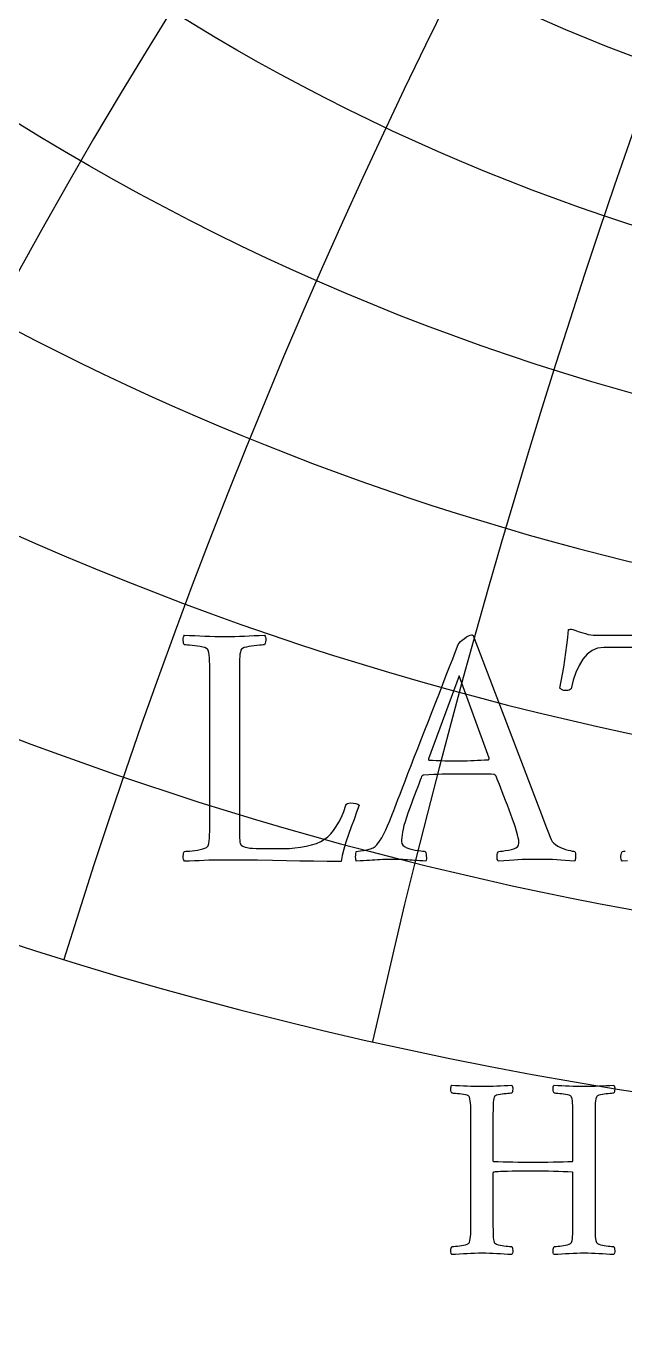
# Model space of a CAD drawing. Header units: millimetres. Extents: x -69 to 69, y -69 to 71.
# Drawn here: x -19.26 to -9.97, y -21.43 to -1.27 of the extents above; entities that cross this region are included whole.
import ezdxf

# ---------------------------------------------------------------- set-up
doc = ezdxf.new("R2010")
doc.units = ezdxf.units.MM
for name, color, linetype in [('CUT_OUTER', 1, 'Continuous'), ('ENGRAVE', 7, 'Continuous'), ('ENGRAVE_FINE', 8, 'Continuous'), ('TEXT', 5, 'Continuous')]:
    doc.layers.add(name, color=color, linetype=linetype)

msp = doc.modelspace()

# ---------------------------------------------------------------- linework, layer by layer
at = {"layer": 'CUT_OUTER'}
msp.add_arc((-0.0002, -0.0002), 69.3899, 142.382592, 87.802904, dxfattribs=at)
at = {"layer": 'ENGRAVE'}
for centre, radius in [((0, 0), 68.4), ((0, 28.424), 36.7224), ((0, 26.228), 32.1226), ((0, 24.4499), 27.9737), ((0, 0), 44.7739), ((0, 0), 29.3085)]:
    msp.add_circle(centre, radius, dxfattribs=at)
for centre, radius, start, end in [((0, 31.1576), 41.9068, 131.64088, 48.35912), ((0, 34.6003), 47.863, 158.93428, 21.06572), ((0, 39.0076), 54.8629, 178.03137, 1.96863), ((0, 44.7739), 63.3199, 193.623472, 346.376528)]:
    msp.add_arc(centre, radius, start, end, dxfattribs=at)
at = {"layer": 'ENGRAVE_FINE'}
for centre, radius, start, end in [((-359.1049, -44.7739), 364.6446, 4.150866, 17.902688), ((-359.1049, -44.7739), 364.6446, 4.150866, 17.902688), ((-173.9699, -44.7739), 185.1349, 8.354592, 35.979906), ((-173.9699, -44.7739), 185.1349, 8.354592, 35.979906), ((-109.6732, -44.7739), 126.6398, 12.666469, 54.396525), ((-109.6732, -44.7739), 126.6398, 12.666469, 54.396525), ((109.6732, -44.7739), 126.6398, 125.603475, 167.333531), ((109.6732, -44.7739), 126.6398, 125.603475, 167.333531), ((-75.4617, -44.7739), 98.5082, 17.146853, 73.284845), ((-75.4617, -44.7739), 98.5082, 17.146853, 73.284845), ((75.4617, -44.7739), 98.5082, 106.715155, 162.853147), ((75.4617, -44.7739), 98.5082, 106.715155, 162.853147), ((-53.1317, -44.7739), 82.6582, 21.864224, 92.68985), ((-53.1317, -44.7739), 82.6582, 21.864224, 92.68985), ((53.1317, -44.7739), 82.6582, 87.31015, 158.135776), ((53.1317, -44.7739), 82.6582, 87.31015, 158.135776), ((-36.5577, -44.7739), 73.1155, 26.898951, 108.68574), ((-36.5577, -44.7739), 73.1155, 26.898951, 108.68574), ((36.5577, -44.7739), 73.1155, 71.31426, 153.101049), ((36.5577, -44.7739), 73.1155, 71.31426, 153.101049), ((-23.0466, -44.7739), 67.3836, 32.348066, 118.786424), ((-23.0466, -44.7739), 67.3836, 32.348066, 118.786424), ((23.0466, -44.7739), 67.3836, 61.213576, 147.651934), ((23.0466, -44.7739), 67.3836, 61.213576, 147.651934), ((-11.165, -44.7739), 64.2967, 38.331472, 127.454375), ((-11.165, -44.7739), 64.2967, 38.331472, 127.454375), ((11.165, -44.7739), 64.2967, 52.545625, 141.668528), ((11.165, -44.7739), 64.2967, 52.545625, 141.668528), ((0, 79.5296), 106.9671, 230.287975, 309.712025)]:
    msp.add_arc(centre, radius, start, end, dxfattribs=at)
at = {"layer": 'TEXT'}
for points in [[(-9.6221, -10.8966), (-10.3017, -10.8966), (-10.3967, -10.908), (-10.4824, -10.9424), (-10.5585, -10.9997), (-10.6253, -11.08), (-10.6833, -11.1774), (-10.7332, -11.2863), (-10.775, -11.4066), (-10.8087, -11.5384), (-10.8195, -11.5502), (-10.8356, -11.5586), (-10.8572, -11.5637), (-10.8842, -11.5654), (-10.9022, -11.5667), (-10.9186, -11.5654), (-10.9332, -11.5613), (-10.9462, -11.5546), (-10.9575, -11.5468), (-10.9671, -11.5398), (-10.975, -11.5334), (-10.9813, -11.5276), (-10.9604, -11.4214), (-10.9408, -11.3132), (-10.9226, -11.203), (-10.9058, -11.0907), (-10.8899, -10.9765), (-10.8747, -10.8602), (-10.8602, -10.7419), (-10.8464, -10.6215), (-10.8323, -10.6173), (-10.8168, -10.6154), (-10.7999, -10.6159), (-10.7817, -10.6188), (-10.7638, -10.623), (-10.748, -10.6276), (-10.7342, -10.6325), (-10.7224, -10.6377), (-10.6956, -10.6486), (-10.6637, -10.6599), (-10.6268, -10.6716), (-10.5848, -10.6835), (-10.5419, -10.6942), (-10.5019, -10.7017), (-10.465, -10.7063), (-10.4311, -10.7078), (-8.3708, -10.7078)], [(-9.9353, -14.203), (-10.0158, -14.2082), (-10.0251, -14.1954), (-10.0313, -14.1786), (-10.0345, -14.1577), (-10.0347, -14.1327), (-10.0325, -14.1078), (-10.0286, -14.0869), (-10.0231, -14.07), (-10.0158, -14.0572), (-9.9963, -14.0567), (-9.97, -14.0552)]]:
    msp.add_lwpolyline(points, dxfattribs=at)
for points in [[(-15.9487, -13.5826), (-15.9487, -13.5886), (-15.9487, -13.5961), (-15.9487, -13.6048), (-15.9487, -13.6149), (-15.9487, -13.6411), (-15.9487, -13.6709), (-15.9487, -13.7044), (-15.9487, -13.7417), (-15.9484, -13.7799), (-15.9474, -13.8165), (-15.9457, -13.8514), (-15.9433, -13.8846), (-15.94, -13.9136), (-15.9352, -13.9358), (-15.9292, -13.9514), (-15.9218, -13.9601), (-15.8933, -13.9771), (-15.8618, -13.9905), (-15.8272, -14.0001), (-15.7896, -14.006), (-15.7449, -14.0095), (-15.6892, -14.012), (-15.6222, -14.0135), (-15.5442, -14.0141), (-15.2476, -14.0141), (-15.1702, -14.0119), (-15.0891, -14.0053), (-15.0043, -13.9943), (-14.9159, -13.979), (-14.8301, -13.9589), (-14.7534, -13.9338), (-14.6858, -13.9037), (-14.6273, -13.8684), (-14.5796, -13.83), (-14.5336, -13.7848), (-14.4893, -13.7329), (-14.4466, -13.6743), (-14.406, -13.6068), (-14.3677, -13.5286), (-14.3318, -13.4396), (-14.2983, -13.3399), (-14.2895, -13.3257), (-14.274, -13.3156), (-14.2518, -13.3095), (-14.2228, -13.3075), (-14.1783, -13.3095), (-14.1419, -13.3156), (-14.1136, -13.3257), (-14.0933, -13.3399), (-14.1319, -13.4494), (-14.1722, -13.5623), (-14.2142, -13.6786), (-14.2578, -13.7983), (-14.2985, -13.9153), (-14.3313, -14.0235), (-14.3564, -14.1229), (-14.3738, -14.2136), (-14.5865, -14.2129), (-14.7985, -14.2109), (-15.0099, -14.2075), (-15.2206, -14.2028), (-15.4377, -14.1981), (-15.6683, -14.1947), (-15.9123, -14.1927), (-16.1699, -14.192), (-16.2592, -14.1925), (-16.3438, -14.1941), (-16.4237, -14.1966), (-16.4989, -14.2001), (-16.5724, -14.2037), (-16.6472, -14.2062), (-16.7234, -14.2077), (-16.8009, -14.2082), (-16.8102, -14.1954), (-16.8164, -14.1786), (-16.8196, -14.1577), (-16.8198, -14.1327), (-16.8176, -14.1078), (-16.8137, -14.0869), (-16.8082, -14.07), (-16.8009, -14.0572), (-16.7814, -14.0567), (-16.7551, -14.0552), (-16.722, -14.0526), (-16.6822, -14.0491), (-16.6396, -14.0442), (-16.598, -14.0376), (-16.5574, -14.0294), (-16.5177, -14.0194), (-16.4832, -14.0083), (-16.4577, -13.9965), (-16.4414, -13.9841), (-16.4341, -13.9709), (-16.4245, -13.9362), (-16.4173, -13.8967), (-16.4124, -13.8526), (-16.4099, -13.8037), (-16.4087, -13.7515), (-16.4078, -13.6972), (-16.4073, -13.6409), (-16.4072, -13.5826), (-16.4072, -11.3335), (-16.4073, -11.275), (-16.4078, -11.2182), (-16.4087, -11.1631), (-16.4099, -11.1096), (-16.4124, -11.0596), (-16.4173, -11.0146), (-16.4245, -10.9746), (-16.4341, -10.9397), (-16.4414, -10.9246), (-16.4577, -10.9114), (-16.4832, -10.9003), (-16.5177, -10.8912), (-16.5574, -10.8836), (-16.598, -10.877), (-16.6396, -10.8715), (-16.6822, -10.8669), (-16.722, -10.8634), (-16.7551, -10.8608), (-16.7814, -10.8593), (-16.8009, -10.8588), (-16.8082, -10.846), (-16.8137, -10.8292), (-16.8176, -10.8083), (-16.8198, -10.7833), (-16.8196, -10.7584), (-16.8164, -10.7375), (-16.8102, -10.7206), (-16.8009, -10.7078), (-16.7203, -10.7107), (-16.6404, -10.7139), (-16.5612, -10.7174), (-16.4827, -10.7213), (-16.4048, -10.7248), (-16.3276, -10.7274), (-16.2511, -10.7289), (-16.1753, -10.7294), (-16.0976, -10.7289), (-16.0209, -10.7274), (-15.9452, -10.7248), (-15.8705, -10.7213), (-15.7955, -10.7174), (-15.7188, -10.7139), (-15.6404, -10.7107), (-15.5604, -10.7078), (-15.5511, -10.7206), (-15.5449, -10.7375), (-15.5417, -10.7584), (-15.5415, -10.7833), (-15.5437, -10.8083), (-15.5476, -10.8292), (-15.5531, -10.846), (-15.5604, -10.8588), (-15.5799, -10.8593), (-15.6062, -10.8608), (-15.6393, -10.8634), (-15.679, -10.8669), (-15.7215, -10.8715), (-15.7626, -10.877), (-15.8024, -10.8836), (-15.8409, -10.8912), (-15.8746, -10.9003), (-15.9002, -10.9114), (-15.9177, -10.9246), (-15.9271, -10.9397), (-15.9344, -10.9687), (-15.94, -11.0018), (-15.9438, -11.0388), (-15.946, -11.08), (-15.9472, -11.1241), (-15.948, -11.1703), (-15.9486, -11.2185), (-15.9487, -11.2687), (-15.9487, -11.2768), (-15.9487, -11.2849), (-15.9487, -11.293), (-15.9487, -11.3011), (-15.9487, -11.3092), (-15.9487, -11.3173), (-15.9487, -11.3254), (-15.9487, -11.3335)], [(-13.5702, -13.4585), (-13.567, -13.4503), (-13.5574, -13.4255), (-13.5413, -13.3842), (-13.5189, -13.3264), (-13.4911, -13.2544), (-13.4589, -13.1706), (-13.4224, -13.0751), (-13.3814, -12.9677), (-13.3367, -12.8512), (-13.289, -12.7284), (-13.2383, -12.5991), (-13.1845, -12.4634), (-13.1291, -12.3235), (-13.0733, -12.1816), (-13.0172, -12.0377), (-12.9607, -11.8917), (-12.9046, -11.7462), (-12.8495, -11.6038), (-12.7954, -11.4644), (-12.7423, -11.3281), (-12.6912, -11.1973), (-12.6432, -11.0746), (-12.5981, -10.96), (-12.5562, -10.8534), (-12.5422, -10.8312), (-12.5218, -10.8076), (-12.495, -10.7826), (-12.4618, -10.7563), (-12.4276, -10.7328), (-12.3977, -10.7159), (-12.3723, -10.7058), (-12.3512, -10.7024), (-12.3463, -10.7026), (-12.3425, -10.7031), (-12.3396, -10.7039), (-12.3377, -10.7051), (-12.3359, -10.7066), (-12.333, -10.7085), (-12.3291, -10.7107), (-12.3243, -10.7132), (-11.2509, -13.5286), (-11.198, -13.6675), (-11.1579, -13.7713), (-11.1306, -13.8401), (-11.1161, -13.8738), (-11.0994, -13.9025), (-11.0763, -13.9291), (-11.0468, -13.9537), (-11.0109, -13.9763), (-10.9718, -13.9964), (-10.9327, -14.0134), (-10.8936, -14.0274), (-10.8545, -14.0383), (-10.819, -14.0466), (-10.7905, -14.0525), (-10.7691, -14.056), (-10.7547, -14.0572), (-10.7456, -14.0725), (-10.7399, -14.0916), (-10.7375, -14.1143), (-10.7386, -14.1408), (-10.7413, -14.1663), (-10.7439, -14.186), (-10.7466, -14.2), (-10.7493, -14.2082), (-10.8255, -14.203), (-10.8977, -14.1981), (-10.9658, -14.1936), (-11.0298, -14.1893), (-11.0949, -14.1858), (-11.166, -14.1833), (-11.2432, -14.1818), (-11.3265, -14.1813), (-11.4143, -14.1818), (-11.4943, -14.1833), (-11.5666, -14.1858), (-11.6312, -14.1893), (-11.6957, -14.1936), (-11.768, -14.1981), (-11.8481, -14.203), (-11.9359, -14.2082), (-11.9452, -14.1954), (-11.9514, -14.1786), (-11.9546, -14.1577), (-11.9548, -14.1327), (-11.9523, -14.1078), (-11.9474, -14.0869), (-11.9401, -14.07), (-11.9305, -14.0572), (-11.9029, -14.056), (-11.8685, -14.0525), (-11.8274, -14.0466), (-11.7795, -14.0383), (-11.7323, -14.028), (-11.6932, -14.0161), (-11.6622, -14.0024), (-11.6393, -13.9871), (-11.6298, -13.9743), (-11.6231, -13.9574), (-11.6191, -13.9365), (-11.6177, -13.9116), (-11.6199, -13.8831), (-11.6265, -13.8462), (-11.6374, -13.8008), (-11.6528, -13.7471), (-11.6715, -13.6872), (-11.6925, -13.6237), (-11.716, -13.5564), (-11.7418, -13.4855), (-11.7687, -13.4132), (-11.7957, -13.3419), (-11.8227, -13.2716), (-11.8496, -13.2023), (-11.8754, -13.1366), (-11.8988, -13.0769), (-11.9199, -13.0233), (-11.9386, -12.9758), (-11.954, -12.9369), (-11.9649, -12.909), (-11.9715, -12.8924), (-11.9737, -12.8868), (-11.9744, -12.8861), (-11.9764, -12.8841), (-11.9797, -12.8807), (-11.9845, -12.876), (-11.9899, -12.8713), (-11.9953, -12.8679), (-12.0006, -12.8659), (-12.006, -12.8652), (-12.0488, -12.8629), (-12.0964, -12.8612), (-12.1486, -12.8602), (-12.2056, -12.8598), (-12.2639, -12.8598), (-12.3202, -12.8598), (-12.3745, -12.8598), (-12.4267, -12.8598), (-12.4402, -12.8598), (-12.4537, -12.8598), (-12.4672, -12.8598), (-12.4807, -12.8598), (-12.4938, -12.8598), (-12.5063, -12.8598), (-12.5181, -12.8598), (-12.5292, -12.8598), (-12.6071, -12.86), (-12.6789, -12.8605), (-12.7446, -12.8613), (-12.8043, -12.8625), (-12.865, -12.8644), (-12.9337, -12.8672), (-13.0106, -12.8711), (-13.0955, -12.876), (-13.0986, -12.8765), (-13.1023, -12.878), (-13.1067, -12.8806), (-13.1117, -12.8841), (-13.1164, -12.8876), (-13.1198, -12.8902), (-13.1218, -12.8917), (-13.1225, -12.8922), (-13.125, -12.8989), (-13.1326, -12.9192), (-13.1453, -12.9529), (-13.163, -13.0001), (-13.1842, -13.0565), (-13.2075, -13.118), (-13.2327, -13.1846), (-13.26, -13.2563), (-13.2875, -13.3292), (-13.3133, -13.3999), (-13.3374, -13.4681), (-13.3598, -13.534), (-13.3819, -13.5987), (-13.3996, -13.6581), (-13.4129, -13.712), (-13.4218, -13.7606), (-13.4277, -13.804), (-13.432, -13.8428), (-13.4345, -13.8769), (-13.4353, -13.9062), (-13.4301, -13.9343), (-13.4144, -13.9594), (-13.3883, -13.9815), (-13.3517, -14.0006), (-13.3096, -14.0166), (-13.2668, -14.0296), (-13.2233, -14.0395), (-13.1791, -14.0464), (-13.1389, -14.0511), (-13.107, -14.0545), (-13.0836, -14.0565), (-13.0686, -14.0572), (-13.0635, -14.0655), (-13.0591, -14.0794), (-13.0554, -14.0992), (-13.0524, -14.1246), (-13.0507, -14.1511), (-13.051, -14.1738), (-13.0534, -14.1929), (-13.0578, -14.2082), (-13.1072, -14.2055), (-13.1528, -14.2028), (-13.1948, -14.2001), (-13.2331, -14.1974), (-13.2695, -14.1947), (-13.3059, -14.192), (-13.3423, -14.1893), (-13.3787, -14.1866), (-13.418, -14.1843), (-13.463, -14.1826), (-13.5137, -14.1816), (-13.5702, -14.1813), (-13.6271, -14.1816), (-13.6794, -14.1826), (-13.7269, -14.1843), (-13.7697, -14.1866), (-13.8102, -14.1893), (-13.8506, -14.192), (-13.8911, -14.1947), (-13.9315, -14.1974), (-13.9747, -14.2001), (-14.0232, -14.2028), (-14.0772, -14.2055), (-14.1365, -14.2082), (-14.1412, -14.2), (-14.1446, -14.186), (-14.1466, -14.1663), (-14.1473, -14.1408), (-14.1466, -14.1143), (-14.1446, -14.0916), (-14.1412, -14.0725), (-14.1365, -14.0572), (-14.108, -14.0557), (-14.0711, -14.0511), (-14.0258, -14.0435), (-13.972, -14.0329), (-13.9189, -14.0189), (-13.8756, -14.0012), (-13.842, -13.9798), (-13.8183, -13.9547), (-13.7793, -13.902), (-13.7434, -13.8462), (-13.7106, -13.7874), (-13.6807, -13.7255), (-13.6526, -13.6613), (-13.6248, -13.5954), (-13.5973, -13.5278), (-13.5702, -13.4585)], [(-12.54, -11.3389), (-13.02, -12.6225), (-13.0199, -12.6232), (-13.0194, -12.6252), (-13.0185, -12.6286), (-13.0173, -12.6333), (-13.0158, -12.638), (-13.014, -12.6414), (-13.0118, -12.6434), (-13.0092, -12.6441), (-12.9555, -12.6466), (-12.8966, -12.6488), (-12.8328, -12.6507), (-12.7638, -12.6522), (-12.6959, -12.6534), (-12.6351, -12.6542), (-12.5813, -12.6547), (-12.5346, -12.6549), (-12.4741, -12.6545), (-12.4166, -12.6535), (-12.3622, -12.6518), (-12.3108, -12.6495), (-12.2597, -12.6468), (-12.2063, -12.6441), (-12.1505, -12.6414), (-12.0923, -12.6387), (-12.0874, -12.6379), (-12.0836, -12.6353), (-12.0807, -12.6311), (-12.0789, -12.6252), (-12.0777, -12.6193), (-12.0768, -12.6151), (-12.0763, -12.6126), (-12.0762, -12.6117)], [(-12.1881, -17.6978), (-12.1298, -17.6975), (-12.0723, -17.6963), (-12.0155, -17.6944), (-11.9595, -17.6918), (-11.9033, -17.6889), (-11.8457, -17.6862), (-11.787, -17.6838), (-11.7269, -17.6817), (-11.72, -17.6917), (-11.7153, -17.7054), (-11.7129, -17.723), (-11.7128, -17.7444), (-11.7144, -17.7657), (-11.7173, -17.7833), (-11.7215, -17.7971), (-11.7269, -17.8071), (-11.7416, -17.8074), (-11.7613, -17.8086), (-11.7861, -17.8105), (-11.8159, -17.8131), (-11.8478, -17.8165), (-11.8786, -17.8207), (-11.9084, -17.8256), (-11.9373, -17.8313), (-11.9626, -17.8382), (-11.9818, -17.8465), (-11.9949, -17.8564), (-12.002, -17.8677), (-12.0074, -17.8895), (-12.0116, -17.9143), (-12.0145, -17.9421), (-12.0162, -17.9729), (-12.017, -18.006), (-12.0177, -18.0407), (-12.018, -18.0768), (-12.0182, -18.1145), (-12.0182, -18.1206), (-12.0182, -18.1266), (-12.0182, -18.1327), (-12.0182, -18.1388), (-12.0182, -18.1448), (-12.0182, -18.1509), (-12.0182, -18.157), (-12.0182, -18.163), (-12.0182, -18.8548), (-12.0179, -18.8567), (-12.0172, -18.8583), (-12.0159, -18.8597), (-12.0141, -18.8608), (-12.0124, -18.8617), (-12.0111, -18.8623), (-12.0103, -18.8627), (-12.0101, -18.8629), (-11.9368, -18.8649), (-11.8624, -18.8669), (-11.7871, -18.8689), (-11.7107, -18.8709), (-11.6331, -18.8727), (-11.554, -18.874), (-11.4733, -18.8747), (-11.3912, -18.875), (-11.319, -18.8747), (-11.244, -18.874), (-11.1663, -18.8727), (-11.0858, -18.8709), (-11.0057, -18.8689), (-10.9295, -18.8669), (-10.8571, -18.8649), (-10.7884, -18.8629), (-10.7882, -18.8626), (-10.7874, -18.8618), (-10.7862, -18.8606), (-10.7844, -18.8588), (-10.7826, -18.8568), (-10.7814, -18.8548), (-10.7806, -18.8527), (-10.7804, -18.8507), (-10.7804, -18.163), (-10.7805, -18.1192), (-10.7809, -18.0766), (-10.7815, -18.0352), (-10.7824, -17.9952), (-10.7843, -17.9576), (-10.7879, -17.9239), (-10.7934, -17.8939), (-10.8006, -17.8677), (-10.806, -17.8564), (-10.8183, -17.8465), (-10.8374, -17.8382), (-10.8633, -17.8313), (-10.8929, -17.8256), (-10.9229, -17.8207), (-10.9535, -17.8165), (-10.9846, -17.8131), (-11.0136, -17.8105), (-11.0377, -17.8086), (-11.0571, -17.8074), (-11.0716, -17.8071), (-11.077, -17.7971), (-11.0812, -17.7833), (-11.0841, -17.7657), (-11.0858, -17.7444), (-11.0856, -17.723), (-11.0832, -17.7054), (-11.0786, -17.6917), (-11.0716, -17.6817), (-11.0113, -17.6838), (-10.9518, -17.6862), (-10.893, -17.6889), (-10.835, -17.6918), (-10.7774, -17.6944), (-10.7202, -17.6963), (-10.6632, -17.6975), (-10.6064, -17.6978), (-10.5481, -17.6975), (-10.4906, -17.6963), (-10.4339, -17.6944), (-10.3779, -17.6918), (-10.3216, -17.6889), (-10.2641, -17.6862), (-10.2053, -17.6838), (-10.1453, -17.6817), (-10.1383, -17.6917), (-10.1336, -17.7054), (-10.1312, -17.723), (-10.1311, -17.7444), (-10.1327, -17.7657), (-10.1357, -17.7833), (-10.1398, -17.7971), (-10.1453, -17.8071), (-10.1598, -17.8074), (-10.1791, -17.8086), (-10.2033, -17.8105), (-10.2322, -17.8131), (-10.2632, -17.8165), (-10.2934, -17.8207), (-10.3229, -17.8256), (-10.3516, -17.8313), (-10.3768, -17.8382), (-10.3961, -17.8465), (-10.4092, -17.8564), (-10.4163, -17.8677), (-10.4235, -17.8939), (-10.4289, -17.9239), (-10.4326, -17.9576), (-10.4345, -17.9952), (-10.4354, -18.0352), (-10.436, -18.0766), (-10.4364, -18.1192), (-10.4365, -18.163), (-10.4365, -19.8256), (-10.4364, -19.8693), (-10.436, -19.9116), (-10.4354, -19.9523), (-10.4345, -19.9915), (-10.4326, -20.0281), (-10.4289, -20.0612), (-10.4235, -20.0908), (-10.4163, -20.1169), (-10.4092, -20.1267), (-10.3961, -20.1361), (-10.3768, -20.1449), (-10.3516, -20.1533), (-10.3229, -20.1607), (-10.2934, -20.1669), (-10.2632, -20.1718), (-10.2322, -20.1755), (-10.2033, -20.1782), (-10.1791, -20.1801), (-10.1598, -20.1812), (-10.1453, -20.1816), (-10.1398, -20.1916), (-10.1357, -20.2053), (-10.1327, -20.2229), (-10.1311, -20.2443), (-10.1312, -20.2656), (-10.1336, -20.2832), (-10.1383, -20.297), (-10.1453, -20.307), (-10.2053, -20.3031), (-10.2641, -20.2994), (-10.3216, -20.296), (-10.3779, -20.2928), (-10.4339, -20.2902), (-10.4906, -20.2883), (-10.5481, -20.2871), (-10.6064, -20.2867), (-10.6632, -20.2871), (-10.7202, -20.2883), (-10.7774, -20.2902), (-10.835, -20.2928), (-10.893, -20.296), (-10.9518, -20.2994), (-11.0113, -20.3031), (-11.0716, -20.307), (-11.0786, -20.297), (-11.0832, -20.2832), (-11.0856, -20.2656), (-11.0858, -20.2443), (-11.0841, -20.2229), (-11.0812, -20.2053), (-11.077, -20.1916), (-11.0716, -20.1816), (-11.0571, -20.1812), (-11.0377, -20.1801), (-11.0136, -20.1782), (-10.9846, -20.1755), (-10.9535, -20.1718), (-10.9229, -20.1669), (-10.8929, -20.1607), (-10.8633, -20.1533), (-10.8374, -20.1449), (-10.8183, -20.1361), (-10.806, -20.1267), (-10.8006, -20.1169), (-10.7934, -20.0908), (-10.7879, -20.0612), (-10.7843, -20.0281), (-10.7824, -19.9915), (-10.7815, -19.9523), (-10.7809, -19.9116), (-10.7805, -19.8693), (-10.7804, -19.8256), (-10.7804, -19.0408), (-10.7806, -19.0372), (-10.7814, -19.0343), (-10.7826, -19.0321), (-10.7844, -19.0307), (-10.7862, -19.0298), (-10.7874, -19.0292), (-10.7882, -19.0288), (-10.7884, -19.0287), (-10.8584, -19.0266), (-10.9305, -19.0242), (-11.005, -19.0215), (-11.0817, -19.0186), (-11.1595, -19.0159), (-11.237, -19.014), (-11.3142, -19.0129), (-11.3912, -19.0125), (-11.5196, -19.0128), (-11.6298, -19.0135), (-11.7219, -19.0148), (-11.7957, -19.0166), (-11.8549, -19.0186), (-11.9029, -19.0206), (-11.9398, -19.0226), (-11.9656, -19.0247), (-11.9838, -19.0267), (-11.9979, -19.0287), (-12.0081, -19.0307), (-12.0141, -19.0327), (-12.0159, -19.0346), (-12.0172, -19.0363), (-12.0179, -19.0377), (-12.0182, -19.0388), (-12.0182, -19.0397), (-12.0182, -19.0403), (-12.0182, -19.0407), (-12.0182, -19.0408), (-12.0182, -19.8256), (-12.0182, -19.8317), (-12.0182, -19.8377), (-12.0182, -19.8438), (-12.0182, -19.8499), (-12.0182, -19.8559), (-12.0182, -19.862), (-12.0182, -19.8681), (-12.0182, -19.8741), (-12.018, -19.9117), (-12.0177, -19.9475), (-12.017, -19.9815), (-12.0162, -20.0137), (-12.0145, -20.0437), (-12.0116, -20.0708), (-12.0074, -20.0952), (-12.002, -20.1169), (-11.9949, -20.1267), (-11.9818, -20.1361), (-11.9626, -20.1449), (-11.9373, -20.1533), (-11.9084, -20.1607), (-11.8786, -20.1669), (-11.8478, -20.1718), (-11.8159, -20.1755), (-11.7861, -20.1782), (-11.7613, -20.1801), (-11.7416, -20.1812), (-11.7269, -20.1816), (-11.7215, -20.1916), (-11.7173, -20.2053), (-11.7144, -20.2229), (-11.7128, -20.2443), (-11.7129, -20.2656), (-11.7153, -20.2832), (-11.72, -20.297), (-11.7269, -20.307), (-11.787, -20.3031), (-11.8457, -20.2994), (-11.9033, -20.296), (-11.9595, -20.2928), (-12.0155, -20.2902), (-12.0723, -20.2883), (-12.1298, -20.2871), (-12.1881, -20.2867), (-12.245, -20.2871), (-12.3023, -20.2883), (-12.3602, -20.2902), (-12.4186, -20.2928), (-12.4776, -20.296), (-12.537, -20.2994), (-12.5969, -20.3031), (-12.6573, -20.307), (-12.6643, -20.297), (-12.6689, -20.2832), (-12.6713, -20.2656), (-12.6715, -20.2443), (-12.6698, -20.2229), (-12.6669, -20.2053), (-12.6627, -20.1916), (-12.6573, -20.1816), (-12.6426, -20.1812), (-12.6229, -20.1801), (-12.5981, -20.1782), (-12.5683, -20.1755), (-12.5363, -20.1718), (-12.5051, -20.1669), (-12.4746, -20.1607), (-12.4449, -20.1533), (-12.419, -20.1449), (-12.3999, -20.1361), (-12.3877, -20.1267), (-12.3822, -20.1169), (-12.375, -20.0908), (-12.3696, -20.0612), (-12.3659, -20.0281), (-12.364, -19.9915), (-12.3632, -19.9523), (-12.3625, -19.9116), (-12.3621, -19.8693), (-12.362, -19.8256), (-12.362, -18.163), (-12.3621, -18.1192), (-12.3625, -18.0766), (-12.3632, -18.0352), (-12.364, -17.9952), (-12.3659, -17.9576), (-12.3696, -17.9239), (-12.375, -17.8939), (-12.3822, -17.8677), (-12.3877, -17.8564), (-12.3999, -17.8465), (-12.419, -17.8382), (-12.4449, -17.8313), (-12.4746, -17.8256), (-12.5051, -17.8207), (-12.5363, -17.8165), (-12.5683, -17.8131), (-12.5981, -17.8105), (-12.6229, -17.8086), (-12.6426, -17.8074), (-12.6573, -17.8071), (-12.6627, -17.7971), (-12.6669, -17.7833), (-12.6698, -17.7657), (-12.6715, -17.7444), (-12.6713, -17.723), (-12.6689, -17.7054), (-12.6643, -17.6917), (-12.6573, -17.6817), (-12.5969, -17.6838), (-12.537, -17.6862), (-12.4776, -17.6889), (-12.4186, -17.6918), (-12.3602, -17.6944), (-12.3023, -17.6963), (-12.245, -17.6975), (-12.1881, -17.6978)]]:
    msp.add_lwpolyline(points, close=True, dxfattribs=at)

doc.saveas('drawing.dxf')
